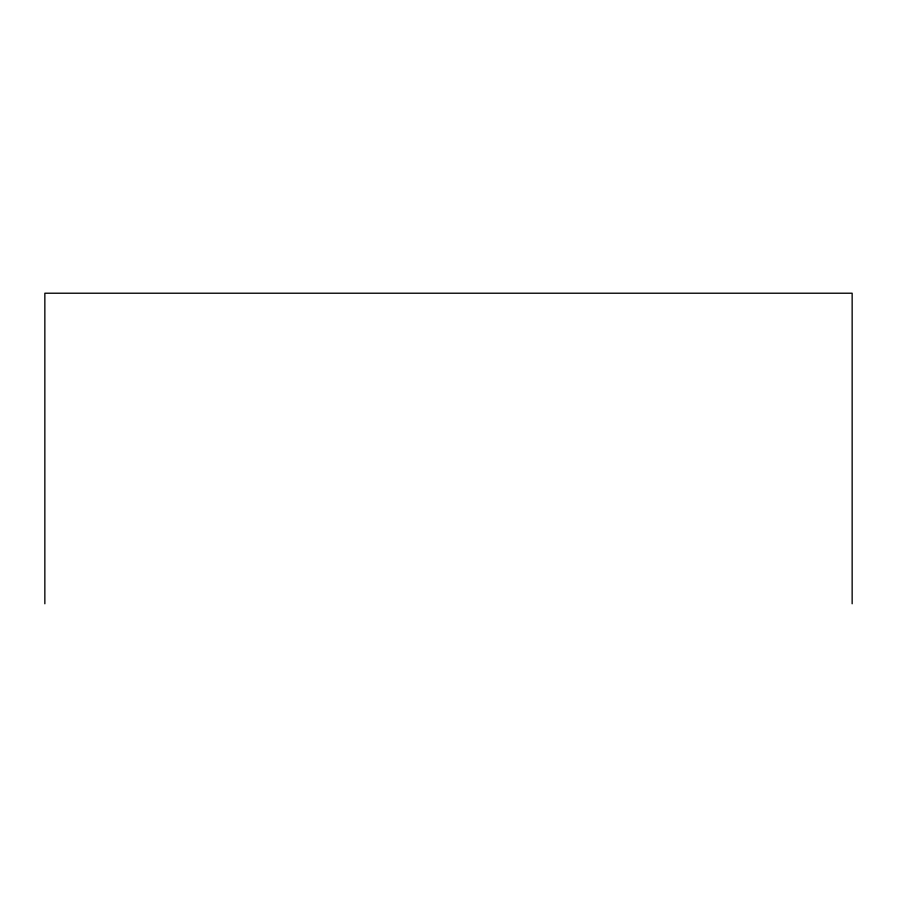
<?xml version="1.0" encoding="UTF-8"?>
<svg xmlns="http://www.w3.org/2000/svg" width="897" height="897" viewBox="0 0 897 897"><rect width="100%" height="100%" fill="white"/><g stroke="black" fill="none" stroke-linecap="round" stroke-linejoin="round"><path stroke-width="1.35" d="M852.15 603.782L852.15 293.218L44.85 293.218L44.85 603.782"/></g></svg>
